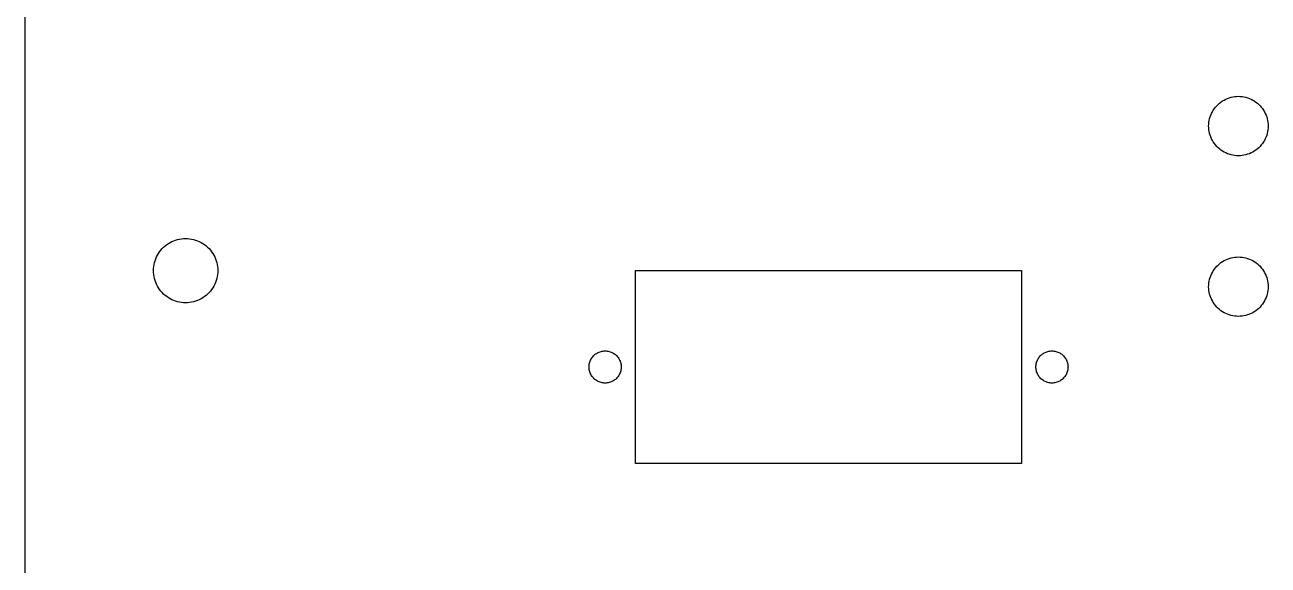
# Model space of a CAD drawing. Header units: metres. Extents: x -85 to 85, y -85 to 85.
# Drawn here: x -85 to -7.6, y -37.3 to -3.7 of the extents above; entities that cross this region are included whole.
import ezdxf

# ---------------------------------------------------------------- set-up
doc = ezdxf.new("R2010")
doc.units = ezdxf.units.M

msp = doc.modelspace()

# ---------------------------------------------------------------- linework, layer by layer
for p, q in [((-85, 85), (-85, -85)), ((-10.6792, -8.57454), (-10.5874, -8.50331)), ((-10.5874, -8.50331), (-10.4913, -8.43799)), ((-10.4913, -8.43799), (-10.3912, -8.37883)), ((-10.3912, -8.37883), (-10.2877, -8.32607)), ((-10.2877, -8.32607), (-10.181, -8.27991)), ((-10.181, -8.27991), (-10.0717, -8.24054)), ((-10.0717, -8.24054), (-9.96007, -8.20811)), ((-9.96007, -8.20811), (-9.84665, -8.18275)), ((-9.84665, -8.18275), (-9.73186, -8.16458)), ((-9.73186, -8.16458), (-9.61615, -8.15364)), ((-9.61615, -8.15364), (-9.5, -8.14999)), ((-9.5, -8.14999), (-9.38383, -8.15364)), ((-9.38383, -8.15364), (-9.26813, -8.16458)), ((-9.26813, -8.16458), (-9.15334, -8.18275)), ((-9.15334, -8.18275), (-9.03992, -8.20811)), ((-9.03992, -8.20811), (-8.92831, -8.24054)), ((-8.92831, -8.24054), (-8.81895, -8.27991)), ((-8.81895, -8.27991), (-8.7123, -8.32607)), ((-8.7123, -8.32607), (-8.60875, -8.37883)), ((-8.60875, -8.37883), (-8.50871, -8.43799)), ((-8.50871, -8.43799), (-8.41258, -8.50331)), ((-8.41258, -8.50331), (-8.32076, -8.57454)), ((-11.2201, -9.31895), (-11.1739, -9.2123)), ((-11.1739, -9.2123), (-11.1212, -9.10875)), ((-11.1212, -9.10875), (-11.062, -9.00871)), ((-11.062, -9.00871), (-10.9967, -8.91258)), ((-10.9967, -8.91258), (-10.9254, -8.82076)), ((-10.9254, -8.82076), (-10.8486, -8.73358)), ((-10.8486, -8.73358), (-10.7664, -8.6514)), ((-10.7664, -8.6514), (-10.6792, -8.57454)), ((-8.32076, -8.57454), (-8.23358, -8.6514)), ((-8.23358, -8.6514), (-8.1514, -8.73358)), ((-8.1514, -8.73358), (-8.07454, -8.82076)), ((-8.07454, -8.82076), (-8.00331, -8.91258)), ((-8.00331, -8.91258), (-7.93799, -9.00871)), ((-7.93799, -9.00871), (-7.87883, -9.10875)), ((-7.87883, -9.10875), (-7.82607, -9.2123)), ((-7.82607, -9.2123), (-7.77991, -9.31895)), ((-11.35, -9.99998), (-11.3463, -9.88383)), ((-11.3463, -10.1161), (-11.35, -9.99998)), ((-11.3463, -9.88383), (-11.3354, -9.76813)), ((-11.3354, -9.76813), (-11.3172, -9.65334)), ((-11.3172, -9.65334), (-11.2919, -9.53992)), ((-11.2919, -9.53992), (-11.2594, -9.42831)), ((-11.2594, -9.42831), (-11.2201, -9.31895)), ((-7.77991, -9.31895), (-7.74054, -9.42831)), ((-7.74054, -9.42831), (-7.70811, -9.53992)), ((-7.70811, -9.53992), (-7.68275, -9.65334)), ((-7.68275, -9.65334), (-7.66458, -9.76813)), ((-7.66458, -9.76813), (-7.65364, -9.88383)), ((-7.65364, -9.88383), (-7.64999, -9.99998)), ((-7.64999, -9.99998), (-7.65364, -10.1161)), ((-11.3354, -10.2319), (-11.3463, -10.1161)), ((-11.3172, -10.3466), (-11.3354, -10.2319)), ((-11.2919, -10.4601), (-11.3172, -10.3466)), ((-11.2594, -10.5717), (-11.2919, -10.4601)), ((-11.2201, -10.681), (-11.2594, -10.5717)), ((-11.1739, -10.7877), (-11.2201, -10.681)), ((-11.1212, -10.8912), (-11.1739, -10.7877)), ((-7.82607, -10.7877), (-7.87883, -10.8912)), ((-7.77991, -10.681), (-7.82607, -10.7877)), ((-7.74054, -10.5717), (-7.77991, -10.681)), ((-7.70811, -10.4601), (-7.74054, -10.5717)), ((-7.68275, -10.3466), (-7.70811, -10.4601)), ((-7.66458, -10.2319), (-7.68275, -10.3466)), ((-7.65364, -10.1161), (-7.66458, -10.2319)), ((-11.062, -10.9913), (-11.1212, -10.8912)), ((-10.9967, -11.0874), (-11.062, -10.9913)), ((-10.9254, -11.1792), (-10.9967, -11.0874)), ((-10.8486, -11.2664), (-10.9254, -11.1792)), ((-10.7664, -11.3486), (-10.8486, -11.2664)), ((-10.6792, -11.4254), (-10.7664, -11.3486)), ((-10.5874, -11.4967), (-10.6792, -11.4254)), ((-10.4913, -11.562), (-10.5874, -11.4967)), ((-10.3912, -11.6212), (-10.4913, -11.562)), ((-8.50871, -11.562), (-8.60875, -11.6212)), ((-8.41258, -11.4967), (-8.50871, -11.562)), ((-8.32076, -11.4254), (-8.41258, -11.4967)), ((-8.23358, -11.3486), (-8.32076, -11.4254)), ((-8.1514, -11.2664), (-8.23358, -11.3486)), ((-8.07454, -11.1792), (-8.1514, -11.2664)), ((-8.00331, -11.0874), (-8.07454, -11.1792)), ((-7.93799, -10.9913), (-8.00331, -11.0874)), ((-7.87883, -10.8912), (-7.93799, -10.9913)), ((-10.2877, -11.6739), (-10.3912, -11.6212)), ((-10.181, -11.7201), (-10.2877, -11.6739)), ((-10.0717, -11.7594), (-10.181, -11.7201)), ((-9.96007, -11.7919), (-10.0717, -11.7594)), ((-9.84665, -11.8172), (-9.96007, -11.7919)), ((-9.73186, -11.8354), (-9.84665, -11.8172)), ((-9.61615, -11.8463), (-9.73186, -11.8354)), ((-9.5, -11.85), (-9.61615, -11.8463)), ((-9.38383, -11.8463), (-9.5, -11.85)), ((-9.26813, -11.8354), (-9.38383, -11.8463)), ((-9.15334, -11.8172), (-9.26813, -11.8354)), ((-9.03992, -11.7919), (-9.15334, -11.8172)), ((-8.92831, -11.7594), (-9.03992, -11.7919)), ((-8.81895, -11.7201), (-8.92831, -11.7594)), ((-8.7123, -11.6739), (-8.81895, -11.7201)), ((-8.60875, -11.6212), (-8.7123, -11.6739)), ((-75.3748, -17.0354), (-75.2507, -17.0158)), ((-75.2507, -17.0158), (-75.1256, -17.004)), ((-75.1256, -17.004), (-75, -17)), ((-75, -17), (-74.8744, -17.004)), ((-74.8744, -17.004), (-74.7493, -17.0158)), ((-74.7493, -17.0158), (-74.6252, -17.0354)), ((-76.618, -17.8244), (-76.541, -17.7252)), ((-76.541, -17.7252), (-76.4579, -17.6309)), ((-76.4579, -17.6309), (-76.3691, -17.5421)), ((-76.3691, -17.5421), (-76.2748, -17.459)), ((-76.2748, -17.459), (-76.1756, -17.382)), ((-76.1756, -17.382), (-76.0716, -17.3114)), ((-76.0716, -17.3114), (-75.9635, -17.2474)), ((-75.9635, -17.2474), (-75.8515, -17.1904)), ((-75.8515, -17.1904), (-75.7362, -17.1405)), ((-75.7362, -17.1405), (-75.618, -17.0979)), ((-75.618, -17.0979), (-75.4974, -17.0628)), ((-75.4974, -17.0628), (-75.3748, -17.0354)), ((-74.6252, -17.0354), (-74.5026, -17.0628)), ((-74.5026, -17.0628), (-74.382, -17.0979)), ((-74.382, -17.0979), (-74.2638, -17.1405)), ((-74.2638, -17.1405), (-74.1485, -17.1904)), ((-74.1485, -17.1904), (-74.0365, -17.2474)), ((-74.0365, -17.2474), (-73.9284, -17.3114)), ((-73.9284, -17.3114), (-73.8244, -17.382)), ((-73.8244, -17.382), (-73.7252, -17.459)), ((-73.7252, -17.459), (-73.6309, -17.5421)), ((-73.6309, -17.5421), (-73.5421, -17.6309)), ((-73.5421, -17.6309), (-73.459, -17.7252)), ((-73.459, -17.7252), (-73.382, -17.8244)), ((-76.9646, -18.6252), (-76.9372, -18.5026)), ((-76.9372, -18.5026), (-76.9021, -18.382)), ((-76.9021, -18.382), (-76.8595, -18.2638)), ((-76.8595, -18.2638), (-76.8096, -18.1485)), ((-76.8096, -18.1485), (-76.7526, -18.0365)), ((-76.7526, -18.0365), (-76.6886, -17.9284)), ((-76.6886, -17.9284), (-76.618, -17.8244)), ((-73.382, -17.8244), (-73.3114, -17.9284)), ((-73.3114, -17.9284), (-73.2474, -18.0365)), ((-73.2474, -18.0365), (-73.1904, -18.1485)), ((-73.1904, -18.1485), (-73.1405, -18.2638)), ((-73.1405, -18.2638), (-73.0979, -18.382)), ((-73.0979, -18.382), (-73.0628, -18.5026)), ((-73.0628, -18.5026), (-73.0354, -18.6252)), ((-10.6792, -18.5745), (-10.5874, -18.5033)), ((-10.5874, -18.5033), (-10.4913, -18.438)), ((-10.4913, -18.438), (-10.3912, -18.3788)), ((-10.3912, -18.3788), (-10.2877, -18.326)), ((-10.2877, -18.326), (-10.181, -18.2799)), ((-10.181, -18.2799), (-10.0717, -18.2405)), ((-10.0717, -18.2405), (-9.96007, -18.2081)), ((-9.96007, -18.2081), (-9.84665, -18.1827)), ((-9.84665, -18.1827), (-9.73186, -18.1646)), ((-9.73186, -18.1646), (-9.61615, -18.1536)), ((-9.61615, -18.1536), (-9.5, -18.15)), ((-9.5, -18.15), (-9.38383, -18.1536)), ((-9.38383, -18.1536), (-9.26813, -18.1646)), ((-9.26813, -18.1646), (-9.15334, -18.1827)), ((-9.15334, -18.1827), (-9.03992, -18.2081)), ((-9.03992, -18.2081), (-8.92831, -18.2405)), ((-8.92831, -18.2405), (-8.81895, -18.2799)), ((-8.81895, -18.2799), (-8.7123, -18.326)), ((-8.7123, -18.326), (-8.60875, -18.3788)), ((-8.60875, -18.3788), (-8.50871, -18.438)), ((-8.50871, -18.438), (-8.41258, -18.5033)), ((-8.41258, -18.5033), (-8.32076, -18.5745)), ((-77, -19), (-76.996, -18.8744)), ((-76.996, -19.1256), (-77, -19)), ((-76.996, -18.8744), (-76.9842, -18.7493)), ((-76.9842, -19.2507), (-76.996, -19.1256)), ((-76.9842, -18.7493), (-76.9646, -18.6252)), ((-76.9646, -19.3748), (-76.9842, -19.2507)), ((-73.0354, -18.6252), (-73.0158, -18.7493)), ((-73.0158, -19.2507), (-73.0354, -19.3748)), ((-73.0158, -18.7493), (-73.004, -18.8744)), ((-73.004, -19.1256), (-73.0158, -19.2507)), ((-73.004, -18.8744), (-73, -19)), ((-73, -19), (-73.004, -19.1256)), ((-47, -31), (-47, -19)), ((-47, -19), (-23, -19)), ((-23, -19), (-23, -31)), ((-11.2594, -19.4283), (-11.2201, -19.3189)), ((-11.2201, -19.3189), (-11.1739, -19.2123)), ((-11.1739, -19.2123), (-11.1212, -19.1087)), ((-11.1212, -19.1087), (-11.062, -19.0087)), ((-11.062, -19.0087), (-10.9967, -18.9126)), ((-10.9967, -18.9126), (-10.9254, -18.8207)), ((-10.9254, -18.8207), (-10.8486, -18.7336)), ((-10.8486, -18.7336), (-10.7664, -18.6514)), ((-10.7664, -18.6514), (-10.6792, -18.5745)), ((-8.32076, -18.5745), (-8.23358, -18.6514)), ((-8.23358, -18.6514), (-8.1514, -18.7336)), ((-8.1514, -18.7336), (-8.07454, -18.8207)), ((-8.07454, -18.8207), (-8.00331, -18.9126)), ((-8.00331, -18.9126), (-7.93799, -19.0087)), ((-7.93799, -19.0087), (-7.87883, -19.1087)), ((-7.87883, -19.1087), (-7.82607, -19.2123)), ((-7.82607, -19.2123), (-7.77991, -19.3189)), ((-7.77991, -19.3189), (-7.74054, -19.4283)), ((-76.9372, -19.4974), (-76.9646, -19.3748)), ((-76.9021, -19.618), (-76.9372, -19.4974)), ((-76.8595, -19.7363), (-76.9021, -19.618)), ((-76.8096, -19.8516), (-76.8595, -19.7363)), ((-76.7526, -19.9635), (-76.8096, -19.8516)), ((-76.6886, -20.0717), (-76.7526, -19.9635)), ((-76.618, -20.1756), (-76.6886, -20.0717)), ((-73.3114, -20.0717), (-73.382, -20.1756)), ((-73.2474, -19.9635), (-73.3114, -20.0717)), ((-73.1904, -19.8516), (-73.2474, -19.9635)), ((-73.1405, -19.7363), (-73.1904, -19.8516)), ((-73.0979, -19.618), (-73.1405, -19.7363)), ((-73.0628, -19.4974), (-73.0979, -19.618)), ((-73.0354, -19.3748), (-73.0628, -19.4974)), ((-11.35, -20), (-11.3463, -19.8838)), ((-11.3463, -20.1161), (-11.35, -20)), ((-11.3463, -19.8838), (-11.3354, -19.7681)), ((-11.3354, -19.7681), (-11.3172, -19.6533)), ((-11.3172, -19.6533), (-11.2919, -19.5399)), ((-11.2919, -19.5399), (-11.2594, -19.4283)), ((-7.74054, -19.4283), (-7.70811, -19.5399)), ((-7.70811, -19.5399), (-7.68275, -19.6533)), ((-7.68275, -19.6533), (-7.66458, -19.7681)), ((-7.66458, -19.7681), (-7.65364, -19.8838)), ((-7.65364, -19.8838), (-7.64999, -20)), ((-7.64999, -20), (-7.65364, -20.1161)), ((-76.541, -20.2749), (-76.618, -20.1756)), ((-76.4579, -20.3691), (-76.541, -20.2749)), ((-76.3691, -20.4579), (-76.4579, -20.3691)), ((-76.2748, -20.541), (-76.3691, -20.4579)), ((-76.1756, -20.618), (-76.2748, -20.541)), ((-76.0716, -20.6887), (-76.1756, -20.618)), ((-75.9635, -20.7526), (-76.0716, -20.6887)), ((-75.8515, -20.8097), (-75.9635, -20.7526)), ((-75.7362, -20.8596), (-75.8515, -20.8097)), ((-75.618, -20.9021), (-75.7362, -20.8596)), ((-74.2638, -20.8596), (-74.382, -20.9021)), ((-74.1485, -20.8097), (-74.2638, -20.8596)), ((-74.0365, -20.7526), (-74.1485, -20.8097)), ((-73.9284, -20.6887), (-74.0365, -20.7526)), ((-73.8244, -20.618), (-73.9284, -20.6887)), ((-73.7252, -20.541), (-73.8244, -20.618)), ((-73.6309, -20.4579), (-73.7252, -20.541)), ((-73.5421, -20.3691), (-73.6309, -20.4579)), ((-73.459, -20.2749), (-73.5421, -20.3691)), ((-73.382, -20.1756), (-73.459, -20.2749)), ((-11.3354, -20.2318), (-11.3463, -20.1161)), ((-11.3172, -20.3466), (-11.3354, -20.2318)), ((-11.2919, -20.4601), (-11.3172, -20.3466)), ((-11.2594, -20.5717), (-11.2919, -20.4601)), ((-11.2201, -20.681), (-11.2594, -20.5717)), ((-11.1739, -20.7877), (-11.2201, -20.681)), ((-11.1212, -20.8912), (-11.1739, -20.7877)), ((-7.82607, -20.7877), (-7.87883, -20.8912)), ((-7.77991, -20.681), (-7.82607, -20.7877)), ((-7.74054, -20.5717), (-7.77991, -20.681)), ((-7.70811, -20.4601), (-7.74054, -20.5717)), ((-7.68275, -20.3466), (-7.70811, -20.4601)), ((-7.66458, -20.2318), (-7.68275, -20.3466)), ((-7.65364, -20.1161), (-7.66458, -20.2318)), ((-75.4974, -20.9372), (-75.618, -20.9021)), ((-75.3748, -20.9646), (-75.4974, -20.9372)), ((-75.2507, -20.9842), (-75.3748, -20.9646)), ((-75.1256, -20.9961), (-75.2507, -20.9842)), ((-75, -21), (-75.1256, -20.9961)), ((-74.8744, -20.9961), (-75, -21)), ((-74.7493, -20.9842), (-74.8744, -20.9961)), ((-74.6252, -20.9646), (-74.7493, -20.9842)), ((-74.5026, -20.9372), (-74.6252, -20.9646)), ((-74.382, -20.9021), (-74.5026, -20.9372)), ((-11.062, -20.9913), (-11.1212, -20.8912)), ((-10.9967, -21.0874), (-11.062, -20.9913)), ((-10.9254, -21.1792), (-10.9967, -21.0874)), ((-10.8486, -21.2664), (-10.9254, -21.1792)), ((-10.7664, -21.3486), (-10.8486, -21.2664)), ((-10.6792, -21.4254), (-10.7664, -21.3486)), ((-10.5874, -21.4967), (-10.6792, -21.4254)), ((-10.4913, -21.562), (-10.5874, -21.4967)), ((-10.3912, -21.6211), (-10.4913, -21.562)), ((-10.2877, -21.6739), (-10.3912, -21.6211)), ((-8.60875, -21.6211), (-8.7123, -21.6739)), ((-8.50871, -21.562), (-8.60875, -21.6211)), ((-8.41258, -21.4967), (-8.50871, -21.562)), ((-8.32076, -21.4254), (-8.41258, -21.4967)), ((-8.23358, -21.3486), (-8.32076, -21.4254)), ((-8.1514, -21.2664), (-8.23358, -21.3486)), ((-8.07454, -21.1792), (-8.1514, -21.2664)), ((-8.00331, -21.0874), (-8.07454, -21.1792)), ((-7.93799, -20.9913), (-8.00331, -21.0874)), ((-7.87883, -20.8912), (-7.93799, -20.9913)), ((-10.181, -21.7201), (-10.2877, -21.6739)), ((-10.0717, -21.7594), (-10.181, -21.7201)), ((-9.96007, -21.7919), (-10.0717, -21.7594)), ((-9.84665, -21.8172), (-9.96007, -21.7919)), ((-9.73186, -21.8354), (-9.84665, -21.8172)), ((-9.61615, -21.8463), (-9.73186, -21.8354)), ((-9.5, -21.85), (-9.61615, -21.8463)), ((-9.38383, -21.8463), (-9.5, -21.85)), ((-9.26813, -21.8354), (-9.38383, -21.8463)), ((-9.15334, -21.8172), (-9.26813, -21.8354)), ((-9.03992, -21.7919), (-9.15334, -21.8172)), ((-8.92831, -21.7594), (-9.03992, -21.7919)), ((-8.81895, -21.7201), (-8.92831, -21.7594)), ((-8.7123, -21.6739), (-8.81895, -21.7201)), ((-49.8823, -24.8126), (-49.8686, -24.7513)), ((-49.8686, -24.7513), (-49.851, -24.691)), ((-49.851, -24.691), (-49.8298, -24.6319)), ((-49.8298, -24.6319), (-49.8048, -24.5742)), ((-49.8048, -24.5742), (-49.7763, -24.5182)), ((-49.7763, -24.5182), (-49.7443, -24.4642)), ((-49.7443, -24.4642), (-49.709, -24.4122)), ((-49.709, -24.4122), (-49.6705, -24.3626)), ((-49.6705, -24.3626), (-49.629, -24.3154)), ((-49.629, -24.3154), (-49.5845, -24.271)), ((-49.5845, -24.271), (-49.5374, -24.2295)), ((-49.5374, -24.2295), (-49.4878, -24.191)), ((-49.4878, -24.191), (-49.4358, -24.1557)), ((-49.4358, -24.1557), (-49.3817, -24.1237)), ((-49.3817, -24.1237), (-49.3258, -24.0952)), ((-49.3258, -24.0952), (-49.2681, -24.0702)), ((-49.2681, -24.0702), (-49.209, -24.0489)), ((-49.209, -24.0489), (-49.1487, -24.0314)), ((-49.1487, -24.0314), (-49.0874, -24.0177)), ((-49.0874, -24.0177), (-49.0253, -24.0079)), ((-49.0253, -24.0079), (-48.9628, -24.002)), ((-48.9628, -24.002), (-48.9, -24)), ((-48.9, -24), (-48.8372, -24.002)), ((-48.8372, -24.002), (-48.7747, -24.0079)), ((-48.7747, -24.0079), (-48.7126, -24.0177)), ((-48.7126, -24.0177), (-48.6513, -24.0314)), ((-48.6513, -24.0314), (-48.591, -24.0489)), ((-48.591, -24.0489), (-48.5319, -24.0702)), ((-48.5319, -24.0702), (-48.4742, -24.0952)), ((-48.4742, -24.0952), (-48.4182, -24.1237)), ((-48.4182, -24.1237), (-48.3642, -24.1557)), ((-48.3642, -24.1557), (-48.3122, -24.191)), ((-48.3122, -24.191), (-48.2626, -24.2295)), ((-48.2626, -24.2295), (-48.2154, -24.271)), ((-48.2154, -24.271), (-48.171, -24.3154)), ((-48.171, -24.3154), (-48.1295, -24.3626)), ((-48.1295, -24.3626), (-48.091, -24.4122)), ((-48.091, -24.4122), (-48.0557, -24.4642)), ((-48.0557, -24.4642), (-48.0237, -24.5182)), ((-48.0237, -24.5182), (-47.9952, -24.5742)), ((-47.9952, -24.5742), (-47.9702, -24.6319)), ((-47.9702, -24.6319), (-47.9489, -24.691)), ((-47.9489, -24.691), (-47.9314, -24.7513)), ((-47.9314, -24.7513), (-47.9177, -24.8126)), ((-22.0823, -24.8126), (-22.0686, -24.7513)), ((-22.0686, -24.7513), (-22.0511, -24.691)), ((-22.0511, -24.691), (-22.0298, -24.6319)), ((-22.0298, -24.6319), (-22.0048, -24.5742)), ((-22.0048, -24.5742), (-21.9763, -24.5182)), ((-21.9763, -24.5182), (-21.9443, -24.4642)), ((-21.9443, -24.4642), (-21.909, -24.4122)), ((-21.909, -24.4122), (-21.8705, -24.3626)), ((-21.8705, -24.3626), (-21.829, -24.3155)), ((-21.829, -24.3155), (-21.7846, -24.271)), ((-21.7846, -24.271), (-21.7374, -24.2295)), ((-21.7374, -24.2295), (-21.6878, -24.191)), ((-21.6878, -24.191), (-21.6358, -24.1557)), ((-21.6358, -24.1557), (-21.5818, -24.1237)), ((-21.5818, -24.1237), (-21.5258, -24.0952)), ((-21.5258, -24.0952), (-21.4681, -24.0702)), ((-21.4681, -24.0702), (-21.409, -24.049)), ((-21.409, -24.049), (-21.3487, -24.0314)), ((-21.3487, -24.0314), (-21.2874, -24.0177)), ((-21.2874, -24.0177), (-21.2253, -24.0079)), ((-21.2253, -24.0079), (-21.1628, -24.002)), ((-21.1628, -24.002), (-21.1, -24)), ((-21.1, -24), (-21.0372, -24.002)), ((-21.0372, -24.002), (-20.9747, -24.0079)), ((-20.9747, -24.0079), (-20.9126, -24.0177)), ((-20.9126, -24.0177), (-20.8513, -24.0314)), ((-20.8513, -24.0314), (-20.791, -24.049)), ((-20.791, -24.049), (-20.7319, -24.0702)), ((-20.7319, -24.0702), (-20.6742, -24.0952)), ((-20.6742, -24.0952), (-20.6183, -24.1237)), ((-20.6183, -24.1237), (-20.5642, -24.1557)), ((-20.5642, -24.1557), (-20.5122, -24.191)), ((-20.5122, -24.191), (-20.4626, -24.2295)), ((-20.4626, -24.2295), (-20.4155, -24.271)), ((-20.4155, -24.271), (-20.371, -24.3155)), ((-20.371, -24.3155), (-20.3295, -24.3626)), ((-20.3295, -24.3626), (-20.291, -24.4122)), ((-20.291, -24.4122), (-20.2557, -24.4642)), ((-20.2557, -24.4642), (-20.2237, -24.5182)), ((-20.2237, -24.5182), (-20.1952, -24.5742)), ((-20.1952, -24.5742), (-20.1702, -24.6319)), ((-20.1702, -24.6319), (-20.149, -24.691)), ((-20.149, -24.691), (-20.1314, -24.7513)), ((-20.1314, -24.7513), (-20.1177, -24.8126)), ((-49.9, -25), (-49.898, -24.9372)), ((-49.898, -25.0628), (-49.9, -25)), ((-49.898, -24.9372), (-49.8921, -24.8747)), ((-49.8921, -25.1253), (-49.898, -25.0628)), ((-49.8921, -24.8747), (-49.8823, -24.8126)), ((-49.8823, -25.1874), (-49.8921, -25.1253)), ((-49.8686, -25.2487), (-49.8823, -25.1874)), ((-49.851, -25.309), (-49.8686, -25.2487)), ((-49.8298, -25.3681), (-49.851, -25.309)), ((-49.8048, -25.4258), (-49.8298, -25.3681)), ((-49.7763, -25.4817), (-49.8048, -25.4258)), ((-49.7443, -25.5358), (-49.7763, -25.4817)), ((-48.0237, -25.4817), (-48.0557, -25.5358)), ((-47.9952, -25.4258), (-48.0237, -25.4817)), ((-47.9702, -25.3681), (-47.9952, -25.4258)), ((-47.9489, -25.309), (-47.9702, -25.3681)), ((-47.9314, -25.2487), (-47.9489, -25.309)), ((-47.9177, -25.1874), (-47.9314, -25.2487)), ((-47.9177, -24.8126), (-47.9079, -24.8747)), ((-47.9079, -25.1253), (-47.9177, -25.1874)), ((-47.9079, -24.8747), (-47.902, -24.9372)), ((-47.902, -25.0628), (-47.9079, -25.1253)), ((-47.902, -24.9372), (-47.9, -25)), ((-47.9, -25), (-47.902, -25.0628)), ((-22.1, -25), (-22.098, -24.9372)), ((-22.098, -25.0628), (-22.1, -25)), ((-22.098, -24.9372), (-22.0921, -24.8747)), ((-22.0921, -25.1253), (-22.098, -25.0628)), ((-22.0921, -24.8747), (-22.0823, -24.8126)), ((-22.0823, -25.1874), (-22.0921, -25.1253)), ((-22.0686, -25.2487), (-22.0823, -25.1874)), ((-22.0511, -25.309), (-22.0686, -25.2487)), ((-22.0298, -25.3681), (-22.0511, -25.309)), ((-22.0048, -25.4258), (-22.0298, -25.3681)), ((-21.9763, -25.4818), (-22.0048, -25.4258)), ((-21.9443, -25.5358), (-21.9763, -25.4818)), ((-20.2237, -25.4818), (-20.2557, -25.5358)), ((-20.1952, -25.4258), (-20.2237, -25.4818)), ((-20.1702, -25.3681), (-20.1952, -25.4258)), ((-20.149, -25.309), (-20.1702, -25.3681)), ((-20.1314, -25.2487), (-20.149, -25.309)), ((-20.1177, -25.1874), (-20.1314, -25.2487)), ((-20.1177, -24.8126), (-20.1079, -24.8747)), ((-20.1079, -25.1253), (-20.1177, -25.1874)), ((-20.1079, -24.8747), (-20.102, -24.9372)), ((-20.102, -25.0628), (-20.1079, -25.1253)), ((-20.102, -24.9372), (-20.1, -25)), ((-20.1, -25), (-20.102, -25.0628)), ((-49.709, -25.5878), (-49.7443, -25.5358)), ((-49.6705, -25.6374), (-49.709, -25.5878)), ((-49.629, -25.6845), (-49.6705, -25.6374)), ((-49.5845, -25.7289), (-49.629, -25.6845)), ((-49.5374, -25.7705), (-49.5845, -25.7289)), ((-49.4878, -25.809), (-49.5374, -25.7705)), ((-49.4358, -25.8443), (-49.4878, -25.809)), ((-49.3817, -25.8763), (-49.4358, -25.8443)), ((-49.3258, -25.9048), (-49.3817, -25.8763)), ((-49.2681, -25.9297), (-49.3258, -25.9048)), ((-49.209, -25.951), (-49.2681, -25.9297)), ((-49.1487, -25.9686), (-49.209, -25.951)), ((-49.0874, -25.9823), (-49.1487, -25.9686)), ((-49.0253, -25.9921), (-49.0874, -25.9823)), ((-48.9628, -25.998), (-49.0253, -25.9921)), ((-48.9, -26), (-48.9628, -25.998)), ((-48.8372, -25.998), (-48.9, -26)), ((-48.7747, -25.9921), (-48.8372, -25.998)), ((-48.7126, -25.9823), (-48.7747, -25.9921)), ((-48.6513, -25.9686), (-48.7126, -25.9823)), ((-48.591, -25.951), (-48.6513, -25.9686)), ((-48.5319, -25.9297), (-48.591, -25.951)), ((-48.4742, -25.9048), (-48.5319, -25.9297)), ((-48.4182, -25.8763), (-48.4742, -25.9048)), ((-48.3642, -25.8443), (-48.4182, -25.8763)), ((-48.3122, -25.809), (-48.3642, -25.8443)), ((-48.2626, -25.7705), (-48.3122, -25.809)), ((-48.2154, -25.7289), (-48.2626, -25.7705)), ((-48.171, -25.6845), (-48.2154, -25.7289)), ((-48.1295, -25.6374), (-48.171, -25.6845)), ((-48.091, -25.5878), (-48.1295, -25.6374)), ((-48.0557, -25.5358), (-48.091, -25.5878)), ((-21.909, -25.5878), (-21.9443, -25.5358)), ((-21.8705, -25.6374), (-21.909, -25.5878)), ((-21.829, -25.6845), (-21.8705, -25.6374)), ((-21.7846, -25.729), (-21.829, -25.6845)), ((-21.7374, -25.7705), (-21.7846, -25.729)), ((-21.6878, -25.809), (-21.7374, -25.7705)), ((-21.6358, -25.8443), (-21.6878, -25.809)), ((-21.5818, -25.8763), (-21.6358, -25.8443)), ((-21.5258, -25.9048), (-21.5818, -25.8763)), ((-21.4681, -25.9298), (-21.5258, -25.9048)), ((-21.409, -25.951), (-21.4681, -25.9298)), ((-21.3487, -25.9686), (-21.409, -25.951)), ((-21.2874, -25.9823), (-21.3487, -25.9686)), ((-21.2253, -25.9921), (-21.2874, -25.9823)), ((-21.1628, -25.998), (-21.2253, -25.9921)), ((-21.1, -26), (-21.1628, -25.998)), ((-21.0372, -25.998), (-21.1, -26)), ((-20.9747, -25.9921), (-21.0372, -25.998)), ((-20.9126, -25.9823), (-20.9747, -25.9921)), ((-20.8513, -25.9686), (-20.9126, -25.9823)), ((-20.791, -25.951), (-20.8513, -25.9686)), ((-20.7319, -25.9298), (-20.791, -25.951)), ((-20.6742, -25.9048), (-20.7319, -25.9298)), ((-20.6183, -25.8763), (-20.6742, -25.9048)), ((-20.5642, -25.8443), (-20.6183, -25.8763)), ((-20.5122, -25.809), (-20.5642, -25.8443)), ((-20.4626, -25.7705), (-20.5122, -25.809)), ((-20.4155, -25.729), (-20.4626, -25.7705)), ((-20.371, -25.6845), (-20.4155, -25.729)), ((-20.3295, -25.6374), (-20.371, -25.6845)), ((-20.291, -25.5878), (-20.3295, -25.6374)), ((-20.2557, -25.5358), (-20.291, -25.5878)), ((-23, -31), (-47, -31))]:
    msp.add_line(p, q)

doc.saveas('drawing.dxf')
